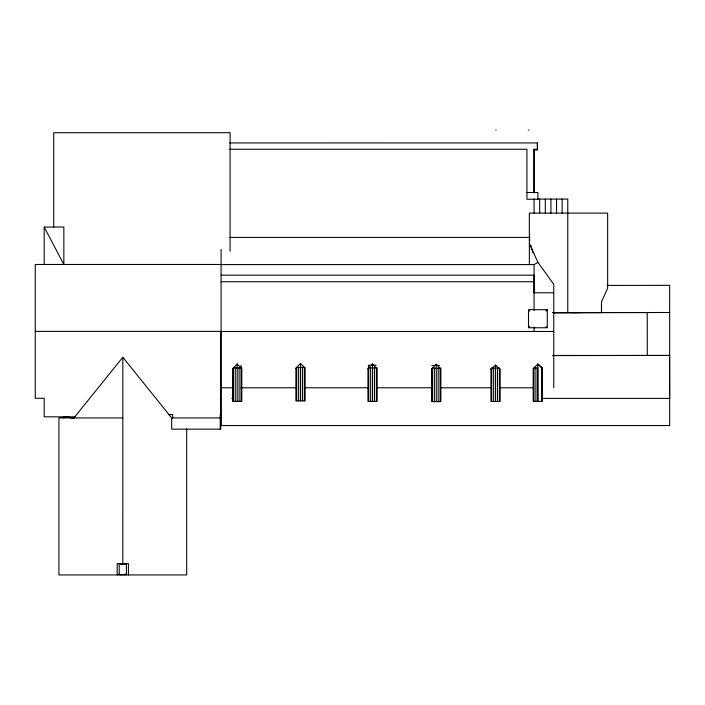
<?xml version="1.0" encoding="UTF-8"?>
<svg xmlns="http://www.w3.org/2000/svg" width="705" height="705" viewBox="0 0 705 705"><rect width="100%" height="100%" fill="white"/><g stroke="black" fill="none" stroke-linecap="round" stroke-linejoin="round"><path stroke-width="1.06" d="M122.802 563.63L122.82 357.224L171.676 417.933L171.676 429.16L220.771 429.16L220.771 331.376M534.055 192.729L534.082 149.266L537.404 149.266L537.404 142.939L229.742 142.93M537.404 142.93L537.404 149.804L534.082 149.804M607.005 285.419L669.653 285.34L669.688 398.387L541.74 398.387M534.038 293.06L534.082 275.179L221.079 275.179M534.064 275.258L534.082 264.578L537.95 262.427L553.751 284.3L553.751 387.785M63.794 416.831L73.928 417.933L122.82 357.224M241.004 367.922L237.18 363.983L232.571 368.715L232.571 401.392L241.797 401.392L241.797 367.922L233.355 367.922L233.355 401.392M304.331 400.872L304.331 367.402L300.506 363.463L295.888 368.186L295.888 400.872L305.124 400.872L305.124 367.402L296.682 367.402L296.682 400.872M376.373 401.374L376.373 367.913L372.548 363.965L367.939 368.697L367.939 401.374L377.166 401.374L377.166 367.913L368.733 367.913L368.733 401.374M440.07 401.621L440.07 368.16L436.245 364.212L431.636 368.944L431.636 401.621L440.863 401.621L440.863 368.16L432.421 368.16L432.421 401.621M490.944 368.812L495.553 365.146L500.171 369.288L500.171 401.489L490.944 401.489L490.944 368.812L491.738 368.812M533.2 368.706L537.818 363.974L542.427 367.922L542.427 401.392L533.2 401.392L533.2 368.706L533.993 368.706M563.075 312.535L577.324 312.553M552.597 312.632L567.763 312.535L567.772 199.074L537.342 199.074M572.46 312.632L582.189 312.571M669.688 312.5L552.984 312.668L601.55 312.597L601.532 301.74L607.648 288.213L607.648 213.113L529.358 213.113L529.358 264.578M552.746 355.593L669.75 355.435M495.694 130.064L496.161 130.064M528.327 130.064L528.803 130.064M229.786 149.257L526.943 149.266L526.943 199.251L537.871 199.251L537.871 192.509L526.943 192.509M534.082 149.672L537.404 149.672M44.195 227.045L63.847 227.045L63.847 264.472L44.195 227.045L44.195 264.472M229.883 237.409L529.904 237.409M221.053 264.472L35.25 264.472L35.25 398.281L44.195 398.281L44.195 416.831L74.818 416.831M221.079 264.578L534.082 264.578M221.079 281.736L534.082 281.736M607.648 285.428L608.909 285.428M534.082 292.786L553.751 292.786M552.94 312.535L647.234 312.535L647.296 355.461M35.25 331.376L221.053 331.376M221.079 331.482L553.751 331.482M552.755 355.461L669.574 355.461L669.688 425.556L221.079 425.556L221.079 249.367M376.091 365.216L368.442 365.216L368.442 368.371M431.857 365.454L439.506 365.454M542.427 367.922L541.643 367.922L537.818 363.983L537.818 401.392L537.783 367.922L533.993 367.922L533.993 401.392M295.888 368.186L296.682 368.186M367.939 368.697L368.733 368.697M232.571 368.715L233.355 368.715M431.636 368.944L432.421 368.944M499.378 369.288L500.171 369.288M490.944 369.632L491.738 369.632M221.079 387.785L233.355 387.785M241.004 387.785L296.726 387.785M304.375 387.785L368.442 387.785M377.184 387.785L432.015 387.785M440.784 387.785L491.226 387.785M499.995 387.785L532.892 387.785M220.207 398.281L220.771 398.281M231.848 398.395L232.306 398.395M168.944 414.549L172.699 414.549L172.699 417.933M220.771 414.549L220.207 414.549L220.207 429.16M122.802 417.933L58.929 417.933L58.929 574.936L186.675 574.936L186.675 428.913M171.676 417.933L221.053 417.933M125.693 573.985L126.398 573.985M73.928 417.933L63.847 416.831L63.847 417.933M119.207 573.932L119.956 574.681M529.358 243.454L537.95 262.427M533.077 252.954L530.724 245.261M529.358 237.409L529.869 240.352M601.453 303.467L601.453 312.535M562.158 199.074L562.158 213.113M556.536 199.074L556.536 213.113M550.922 199.074L550.922 213.113M545.309 199.074L545.309 213.113M541.643 367.252L541.643 401.392M539.695 199.074L539.695 213.113M535.906 367.922L535.906 401.392M534.082 149.266L534.082 192.474M534.082 198.828L534.082 213.113M534.082 275.179L534.082 310.394M534.082 327.05L534.082 331.482M499.378 401.489L499.378 368.028L491.738 368.028L491.738 401.489M497.466 368.028L497.466 401.489M495.553 365.146L495.553 401.489M493.65 368.028L493.65 401.489M438.157 368.16L438.157 401.621M436.245 364.212L436.245 401.621M434.333 368.16L434.333 401.621M374.461 367.913L374.461 401.374M372.548 363.965L372.548 401.374M370.645 367.913L370.645 401.374M302.419 367.402L302.419 400.872M300.506 363.463L300.506 400.872M298.594 367.402L298.594 400.872M241.004 365.296L241.004 401.392M239.092 367.922L239.092 401.392M237.18 363.983L237.18 401.392M235.267 367.922L235.267 401.392M230.086 251.297L230.086 132.707L53.73 132.707L53.73 227.045M128.416 574.936L128.416 563.63L117.189 563.63L117.189 574.936M547.3 309.689L528.512 309.689L528.512 327.755L547.3 327.755L547.3 309.689M529.675 310.394L529.208 310.861L529.675 310.394M546.595 310.394L546.128 310.861L546.595 310.394M529.675 326.582L529.208 327.164L529.675 326.582M546.595 326.582L546.128 327.05L546.595 326.582M126.398 564.229L119.207 564.229L119.207 574.681L126.398 574.681L126.398 564.229"/></g></svg>
